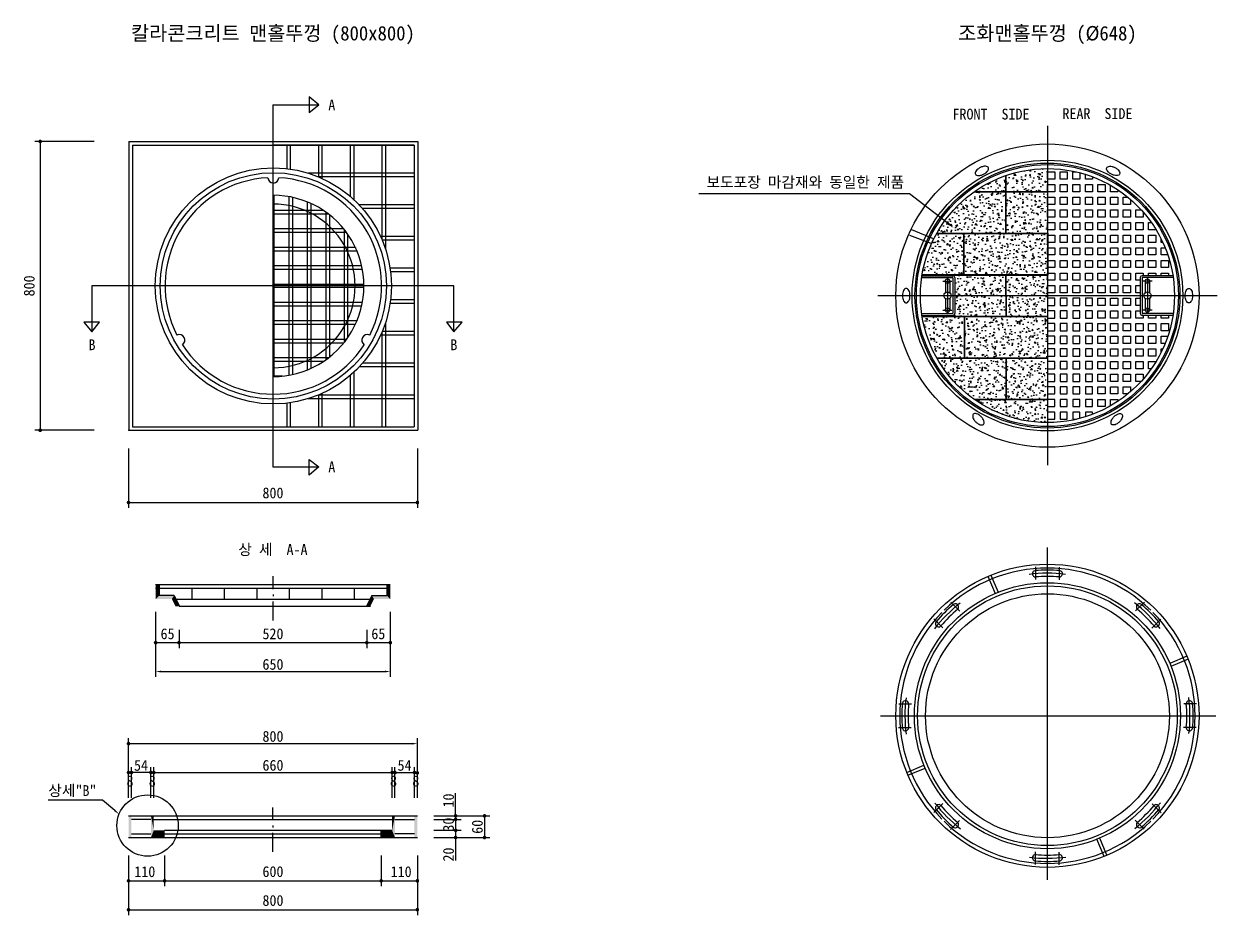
# Model space of a CAD drawing. Header units: inches. Extents: x 14 to 835, y 6 to 110.
# Drawn here: x 403.1 to 469.2, y 56.4 to 105.8 of the extents above; entities that cross this region are included whole.
import ezdxf
from ezdxf.enums import TextEntityAlignment as Align

# ---------------------------------------------------------------- set-up
doc = ezdxf.new("R2010")
doc.units = ezdxf.units.IN
doc.header["$MEASUREMENT"] = 0
doc.linetypes.add('CENTER', pattern=[50.8, 31.75, -6.35, 6.35, -6.35])
for name, color, linetype in [('ARHT', 8, 'Continuous'), ('COCN', 1, 'Continuous'), ('CODN', 1, 'Continuous'), ('COMM', 7, 'Continuous'), ('TEXT', 3, 'Continuous')]:
    doc.layers.add(name, color=color, linetype=linetype)
doc.styles.add('돋움', font='DotumChe.TTF')

msp = doc.modelspace()

# ---------------------------------------------------------------- hatches: boundary and pattern name
at = {"layer": 'ARHT', "linetype": 'Continuous'}
h = msp.add_hatch(dxfattribs=at)
h.set_pattern_fill('AR-CONC', color=256, scale=0.004, angle=135, style=0)
h.set_pattern_definition([(185, (357.62274, 2.88974), (-0.4702135, 0.5603786), [0.0762, -0.8382]), (130, (357.62274, 2.88974), (-0.440708, -0.6400716), [0.06096, -0.67056]), (235.451, (357.58356, 2.93644), (-0.910921, -0.0796886), [0.06476, -0.71236]), (181.1842, (357.4791, 2.74605), (-0.6478137, 0.885641), [0.1143, -1.2573]), (231.6356, (357.4251, 2.8199), (-1.371306, -0.0283446), [0.09714, -1.06854]), (126.184, (357.4791, 2.746), (-1.3713055, -0.028342), [0.09144, -1.00584]), (156, (357.44314, 2.8538), (-0.139581, 0.7180822), [0.0762, -0.8382]), (101, (357.4431, 2.8538), (-0.6957648, -0.3461597), [0.06096, -0.67056]), (206.4514, (357.4315, 2.91366), (-0.835346, 0.37192), [0.06476, -0.71236]), (172.5, (357.62274, 2.88974), (-0.24789365, -0.2304219), [0, -0.662432, 0, -0.68072, 0, -0.6731]), (142.5, (357.62274, 2.88974), (-0.472348, -0.0943589), [0, -0.388112, 0, -0.647192, 0, -0.25654]), (102.5, (357.78295, 2.72953), (-0.3673048, 0.39971145), [0, -0.254, 0, -0.79248, 0, -1.05156]), (92.5, (357.8548, 2.6577), (-0.4908896, 0.3470556), [0, -0.3302, 0, -0.526288, 0, -0.74676])])
edge = h.paths.add_edge_path()
edge.add_arc((459.796, 90.767), 7.038, 90, 171.00782, ccw=False)
edge.add_line((459.796, 97.805), (459.796, 83.729))
edge.add_arc((459.796, 90.767), 7.038, 188.99218, 270, ccw=False)
edge.add_line((452.845, 89.667), (454.559, 89.667))
edge.add_arc((454.559, 89.767), 0.1, 270, 360)
edge.add_line((454.659, 89.767), (454.659, 91.767))
edge.add_arc((454.559, 91.767), 0.1, 0, 90)
edge.add_line((454.559, 91.867), (452.845, 91.867))

# ---------------------------------------------------------------- linework, layer by layer
at = {"layer": 'ARHT'}
for p, q in [((410.589, 74.756), (410.589, 74.156)), ((423.189, 74.756), (423.189, 74.156)), ((411.412, 74.156), (410.589, 74.156)), ((411.412, 74.156), (411.712, 73.556)), ((422.365, 74.156), (422.065, 73.556)), ((422.365, 74.156), (423.189, 74.156))]:
    msp.add_line(p, q, dxfattribs=at)
for points in [[(410.589, 74.156), (410.389, 73.956), (410.589, 74.756), (410.389, 74.756)], [(423.189, 74.156), (423.389, 73.956), (423.189, 74.756), (423.389, 74.756)], [(411.412, 74.156), (411.289, 73.956), (410.589, 74.156), (410.389, 73.956)], [(411.712, 73.556), (411.412, 74.156), (411.489, 73.556), (411.289, 73.956)], [(422.065, 73.556), (422.365, 74.156), (422.289, 73.556), (422.489, 73.956)], [(422.365, 74.156), (422.489, 73.956), (423.189, 74.156), (423.389, 73.956)], [(409.049, 60.745), (409.049, 61.945), (408.889, 60.745), (408.889, 61.945)], [(410.129, 61.945), (410.289, 61.145), (410.129, 60.745)], [(410.289, 61.945), (410.289, 61.145), (410.129, 61.945)], [(423.649, 61.945), (423.489, 61.145), (423.649, 60.745)], [(423.489, 61.945), (423.489, 61.145), (423.649, 61.945)], [(424.729, 60.745), (424.729, 61.945), (424.889, 60.745), (424.889, 61.945)], [(410.889, 60.745), (410.889, 61.145), (410.129, 60.745), (410.289, 61.145)], [(422.889, 60.745), (422.889, 61.145), (423.649, 60.745), (423.489, 61.145)]]:
    msp.add_solid(points, dxfattribs=at)
at = {"layer": 'COCN', "linetype": 'CENTER', "ltscale": 5}
for p, q in [((416.889, 101.329), (416.889, 81.279)), ((416.889, 101.329), (419.434, 101.329)), ((419.434, 101.329), (418.893, 101.786)), ((418.893, 101.786), (418.893, 100.913)), ((418.893, 100.913), (419.434, 101.329)), ((459.796, 100.167), (459.796, 81.367)), ((450.396, 90.767), (469.196, 90.767)), ((418.893, 81.695), (419.434, 81.279)), ((418.893, 80.821), (418.893, 81.695)), ((416.889, 81.279), (419.434, 81.279)), ((419.434, 81.279), (418.893, 80.821)), ((459.796, 58.405), (459.796, 76.81)), ((450.543, 67.49), (469.131, 67.49))]:
    msp.add_line(p, q, dxfattribs=at)
at = {"layer": 'COCN', "linetype": 'CENTER'}
msp.add_line((416.889, 100.181), (416.889, 82.427), dxfattribs=at)
at = {"layer": 'COCN', "linetype": 'CENTER', "ltscale": 5, "flags": 128}
msp.add_lwpolyline([(426.914, 88.758), (427.371, 89.299), (426.498, 89.299), (426.914, 88.758), (426.914, 91.304), (406.864, 91.304), (406.864, 88.758), (407.28, 89.299), (406.406, 89.299), (406.864, 88.758)], dxfattribs=at)
at = {"layer": 'COCN', "linetype": 'CENTER', "ltscale": 5}
msp.add_circle((409.942, 61.409), 1.7, dxfattribs=at)
at = {"layer": 'CODN'}
for p, q in [((406.993, 99.304), (403.693, 99.304)), ((403.993, 99.304), (403.993, 83.304)), ((452.159, 96.409), (440.483, 96.409)), ((454.293, 94.76), (452.159, 96.409)), ((406.993, 83.304), (403.693, 83.304)), ((408.889, 82.304), (408.889, 79.004)), ((424.889, 82.304), (424.889, 79.004)), ((408.889, 79.304), (424.889, 79.304)), ((416.892, 74.51), (416.892, 75.222)), ((416.892, 74.216), (416.892, 74.118)), ((416.892, 72.769), (416.892, 73.824)), ((410.389, 73.242), (410.389, 69.64)), ((423.389, 73.242), (423.389, 69.64)), ((411.689, 72.242), (411.689, 71.24)), ((422.089, 72.242), (422.089, 71.24)), ((410.389, 71.54), (411.689, 71.54)), ((411.689, 71.54), (422.089, 71.54)), ((422.089, 71.54), (423.389, 71.54)), ((410.689, 69.94), (423.089, 69.94)), ((408.889, 62.945), (408.889, 66.245)), ((424.889, 62.945), (424.889, 66.245)), ((408.889, 65.945), (424.589, 65.945)), ((408.889, 62.945), (408.889, 64.645)), ((410.289, 64.345), (408.889, 64.345)), ((409.049, 62.945), (409.049, 64.645)), ((410.129, 62.945), (410.129, 64.645)), ((410.289, 62.945), (410.289, 64.645)), ((410.289, 62.945), (410.289, 64.645)), ((410.289, 62.945), (410.289, 64.645)), ((410.289, 64.345), (423.489, 64.345)), ((423.489, 62.945), (423.489, 64.645)), ((423.489, 64.345), (424.889, 64.345)), ((423.649, 62.945), (423.649, 64.645)), ((424.729, 62.945), (424.729, 64.645)), ((407.444, 62.813), (404.443, 62.813)), ((408.134, 62.234), (407.444, 62.813)), ((427.009, 62.545), (427.009, 63.211)), ((416.889, 61.7), (416.889, 62.411)), ((427.009, 61.945), (427.009, 62.545)), ((425.809, 61.945), (428.909, 61.945)), ((425.809, 61.745), (427.309, 61.745)), ((427.009, 61.945), (427.009, 60.745)), ((428.609, 61.945), (428.609, 60.745)), ((416.889, 61.406), (416.889, 61.307)), ((416.889, 59.958), (416.889, 61.013)), ((425.809, 61.145), (427.309, 61.145)), ((425.809, 60.745), (428.909, 60.745)), ((425.809, 60.745), (427.309, 60.745)), ((425.889, 60.745), (428.909, 60.745)), ((427.009, 60.745), (427.009, 60.145)), ((408.889, 59.745), (408.889, 56.445)), ((410.889, 59.745), (410.889, 58.045)), ((422.889, 59.745), (422.889, 58.045)), ((424.889, 59.745), (424.889, 56.445)), ((427.009, 60.145), (427.009, 59.48)), ((408.889, 58.345), (410.889, 58.345)), ((410.889, 58.345), (422.889, 58.345)), ((422.889, 58.345), (424.889, 58.345)), ((408.889, 56.745), (424.889, 56.745))]:
    msp.add_line(p, q, dxfattribs=at)
at = {"layer": 'CODN', "color": 1, "linetype": 'Continuous', "const_width": 0.1}
for points in [[(403.943, 99.304, 1), (404.043, 99.304, 1)], [(403.943, 83.304, 1), (404.043, 83.304, 1)], [(408.839, 79.304, 1), (408.939, 79.304, 1)], [(424.839, 79.304, 1), (424.939, 79.304, 1)], [(410.339, 71.54, 1), (410.439, 71.54, 1)], [(411.639, 71.54, 1), (411.739, 71.54, 1)], [(422.039, 71.54, 1), (422.139, 71.54, 1)], [(423.339, 71.54, 1), (423.439, 71.54, 1)], [(408.839, 65.945, 1), (408.939, 65.945, 1)], [(408.839, 64.345, 1), (408.939, 64.345, 1)], [(408.999, 64.345, 1), (409.099, 64.345, 1)], [(410.079, 64.345, 1), (410.179, 64.345, 1)], [(410.239, 64.345, 1), (410.339, 64.345, 1)], [(423.439, 64.345, 1), (423.539, 64.345, 1)], [(423.599, 64.345, 1), (423.699, 64.345, 1)], [(424.679, 64.345, 1), (424.779, 64.345, 1)], [(424.839, 64.326, 1), (424.939, 64.326, 1)], [(426.959, 61.945, 1), (427.059, 61.945, 1)], [(426.959, 61.745, 1), (427.059, 61.745, 1)], [(428.559, 61.945, 1), (428.659, 61.945, 1)], [(426.959, 61.145, 1), (427.059, 61.145, 1)], [(426.959, 60.745, 1), (427.059, 60.745, 1)], [(428.559, 60.745, 1), (428.659, 60.745, 1)], [(408.839, 58.345, 1), (408.939, 58.345, 1)], [(410.839, 58.345, 1), (410.939, 58.345, 1)], [(422.839, 58.345, 1), (422.939, 58.345, 1)], [(424.839, 58.345, 1), (424.939, 58.345, 1)], [(408.839, 56.745, 1), (408.939, 56.745, 1)], [(424.839, 56.745, 1), (424.939, 56.745, 1)]]:
    msp.add_lwpolyline(points, format="xyb", close=True, dxfattribs=at)
at = {"layer": 'CODN'}
for points in [[(454.252, 94.707), (454.333, 94.813), (454.609, 94.515)], [(410.689, 69.99), (410.689, 69.89), (410.389, 69.94)], [(423.089, 69.99), (423.089, 69.89), (423.389, 69.94)], [(424.589, 65.995), (424.589, 65.895), (424.889, 65.945)], [(408.102, 62.196), (408.166, 62.272), (408.364, 62.041)]]:
    msp.add_solid(points, dxfattribs=at)
at = {"layer": 'COMM'}
for p, q in [((408.91, 99.304), (424.91, 99.304)), ((408.91, 99.304), (408.91, 83.304)), ((408.91, 99.304), (408.91, 83.304)), ((424.91, 99.304), (424.91, 83.304)), ((424.91, 99.304), (424.91, 83.304)), ((409.11, 99.104), (424.71, 99.104)), ((409.11, 99.104), (424.71, 99.104)), ((409.11, 99.104), (409.11, 83.504)), ((409.11, 99.104), (409.11, 83.504)), ((409.11, 99.104), (409.11, 83.504)), ((424.71, 99.104), (416.889, 99.104)), ((417.651, 99.104), (417.651, 97.802)), ((417.851, 99.104), (417.851, 97.776)), ((419.405, 99.104), (419.405, 97.349)), ((419.605, 99.104), (419.605, 97.263)), ((421.161, 99.104), (421.161, 96.274)), ((421.361, 99.104), (421.361, 96.096)), ((422.916, 99.104), (422.916, 93.891)), ((423.117, 99.104), (423.117, 93.366)), ((424.71, 99.104), (424.71, 83.504)), ((424.71, 99.104), (424.71, 83.504)), ((424.71, 99.104), (424.71, 83.504)), ((424.71, 99.104), (424.71, 83.504)), ((424.71, 97.548), (418.854, 97.548)), ((424.71, 97.348), (419.407, 97.348)), ((416.963, 86.284), (416.963, 96.324)), ((416.963, 95.681), (416.963, 96.324)), ((417.787, 86.36), (417.787, 96.247)), ((417.987, 86.4), (417.987, 96.207)), ((418.811, 86.657), (418.811, 95.951)), ((419.011, 86.744), (419.011, 95.864)), ((416.889, 95.5), (419.666, 95.5)), ((416.889, 95.3), (419.949, 95.3)), ((419.835, 87.223), (419.835, 95.384)), ((419.835, 93.226), (419.835, 95.384)), ((420.035, 87.374), (420.035, 95.233)), ((420.035, 93.342), (420.035, 95.233)), ((424.71, 95.793), (421.666, 95.793)), ((424.71, 95.593), (421.847, 95.593)), ((416.889, 94.476), (420.801, 94.476)), ((416.889, 94.276), (420.956, 94.276)), ((420.859, 88.223), (420.859, 94.404)), ((421.037, 88.445), (421.037, 94.163)), ((424.71, 94.038), (422.851, 94.038)), ((452.155, 94.114), (453.335, 93.671)), ((452.258, 94.424), (453.472, 93.933)), ((416.889, 93.452), (420.226, 93.452)), ((416.889, 93.452), (421.448, 93.452)), ((416.889, 93.252), (421.537, 93.252)), ((416.889, 93.252), (419.879, 93.252)), ((421.46, 93.426), (421.46, 93.385)), ((421.46, 93.426), (421.46, 93.385)), ((424.71, 93.838), (422.939, 93.838)), ((416.889, 92.428), (421.803, 92.428)), ((416.889, 92.228), (421.845, 92.228)), ((424.71, 92.283), (423.377, 92.283)), ((424.71, 92.083), (423.404, 92.083)), ((416.889, 91.404), (421.93, 91.404)), ((416.889, 91.226), (421.93, 91.226)), ((416.889, 90.402), (421.849, 90.402)), ((416.889, 90.202), (421.808, 90.202)), ((424.71, 90.327), (423.377, 90.327)), ((424.71, 90.527), (423.404, 90.527)), ((416.889, 89.378), (421.546, 89.378)), ((416.889, 89.378), (419.732, 89.378)), ((419.835, 87.223), (419.835, 89.318)), ((416.889, 89.178), (421.458, 89.178)), ((416.889, 89.178), (420.078, 89.178)), ((420.035, 87.374), (420.035, 89.202)), ((422.916, 88.716), (422.916, 83.504)), ((424.71, 88.772), (422.94, 88.772)), ((423.117, 89.241), (423.117, 83.504)), ((416.889, 88.354), (420.972, 88.354)), ((416.889, 88.154), (420.819, 88.154)), ((424.71, 88.572), (422.852, 88.572)), ((416.889, 87.33), (419.978, 87.33)), ((416.889, 87.129), (419.699, 87.129)), ((416.963, 86.284), (416.963, 86.908)), ((424.71, 86.816), (421.667, 86.816)), ((424.71, 87.016), (421.849, 87.016)), ((417.423, 86.31), (416.889, 86.31)), ((421.161, 86.334), (421.161, 83.504)), ((421.361, 86.512), (421.361, 83.504)), ((419.605, 85.345), (419.605, 83.504)), ((417.651, 84.806), (417.651, 83.504)), ((417.851, 84.832), (417.851, 83.504)), ((424.71, 85.053), (418.835, 85.053)), ((424.71, 85.254), (419.393, 85.254)), ((419.405, 85.259), (419.405, 83.504)), ((408.91, 83.304), (424.91, 83.304)), ((408.91, 83.304), (424.91, 83.304)), ((409.11, 83.504), (424.71, 83.504)), ((409.11, 83.504), (424.71, 83.504)), ((409.11, 83.504), (424.71, 83.504)), ((410.389, 74.756), (423.389, 74.756)), ((410.389, 74.556), (423.189, 74.556)), ((412.389, 74.556), (412.389, 73.956)), ((414.189, 74.556), (414.189, 73.956)), ((415.989, 74.556), (415.989, 73.956)), ((417.789, 74.556), (417.789, 73.956)), ((419.589, 74.556), (419.589, 73.956)), ((421.389, 74.556), (421.389, 73.956)), ((411.512, 73.956), (422.265, 73.956)), ((411.689, 73.556), (422.289, 73.556)), ((408.889, 61.945), (424.889, 61.945)), ((410.129, 61.745), (409.049, 61.745)), ((410.289, 61.745), (423.489, 61.745)), ((423.649, 61.745), (424.729, 61.745)), ((409.049, 60.945), (410.129, 60.945)), ((410.889, 61.145), (423.489, 61.145)), ((410.889, 60.945), (422.889, 60.945)), ((422.889, 60.745), (422.889, 61.145)), ((424.729, 60.945), (423.649, 60.945)), ((408.889, 60.745), (424.889, 60.745))]:
    msp.add_line(p, q, dxfattribs=at)
at = {"layer": 'COMM', "linetype": 'Continuous'}
for p, q in [((457.496, 94.207), (457.496, 97.418)), ((457.516, 94.207), (457.516, 97.425)), ((455.753, 96.527), (459.796, 96.527)), ((455.724, 96.507), (459.796, 96.507)), ((453.657, 94.207), (459.816, 94.207)), ((453.668, 94.227), (459.816, 94.227)), ((455.156, 91.907), (455.156, 94.227)), ((455.176, 91.907), (455.176, 94.227)), ((452.852, 91.907), (459.796, 91.907)), ((452.855, 91.927), (459.796, 91.927)), ((457.496, 90.767), (457.496, 91.927)), ((457.516, 90.767), (457.516, 91.927)), ((452.831, 91.767), (454.539, 91.767)), ((452.845, 91.867), (454.559, 91.867)), ((454.139, 91.567), (454.139, 90.927)), ((454.379, 91.567), (454.379, 90.927)), ((454.559, 91.747), (454.559, 89.787)), ((454.659, 91.767), (454.659, 89.767)), ((464.934, 91.767), (464.934, 89.767)), ((466.737, 91.867), (465.034, 91.867)), ((465.034, 91.747), (465.034, 89.787)), ((466.754, 91.767), (465.054, 91.767)), ((465.594, 91.567), (465.089, 91.567)), ((465.214, 91.567), (465.214, 90.927)), ((465.334, 91.747), (465.334, 89.787)), ((465.454, 91.567), (465.454, 90.927)), ((454.139, 90.607), (454.139, 89.967)), ((454.379, 90.607), (454.379, 89.967)), ((457.496, 90.767), (457.496, 89.607)), ((457.496, 90.767), (457.496, 89.607)), ((457.516, 90.767), (457.516, 89.607)), ((465.214, 90.607), (465.214, 89.967)), ((465.454, 90.607), (465.454, 89.967)), ((452.831, 89.767), (454.539, 89.767)), ((452.845, 89.667), (454.559, 89.667)), ((452.852, 89.627), (459.796, 89.627)), ((452.855, 89.607), (459.796, 89.607)), ((455.176, 89.627), (455.176, 87.307)), ((455.196, 89.627), (455.196, 87.307)), ((466.737, 89.667), (465.034, 89.667)), ((466.754, 89.767), (465.054, 89.767)), ((453.657, 87.327), (459.796, 87.327)), ((453.657, 87.327), (459.796, 87.327)), ((453.668, 87.307), (459.796, 87.307)), ((457.496, 87.307), (457.496, 85.007)), ((457.496, 87.307), (457.496, 85.007)), ((457.516, 87.307), (457.516, 85.007)), ((455.724, 85.027), (459.796, 85.027)), ((455.724, 85.027), (459.796, 85.027)), ((455.753, 85.007), (459.796, 85.007)), ((456.501, 75.216), (456.895, 74.264)), ((456.663, 75.283), (457.058, 74.331)), ((467.523, 70.785), (466.571, 70.391)), ((467.59, 70.623), (466.638, 70.228)), ((452.003, 64.356), (452.955, 64.751)), ((452.07, 64.194), (453.022, 64.589)), ((462.93, 59.696), (462.535, 60.648)), ((463.092, 59.763), (462.697, 60.715))]:
    msp.add_line(p, q, dxfattribs=at)
at = {"layer": 'COMM', "linetype": 'CENTER'}
for p, q in [((453.999, 91.567), (454.503, 91.567)), ((454.259, 91.747), (454.259, 89.787)), ((453.993, 89.967), (454.493, 89.967)), ((465.6, 89.967), (465.1, 89.967)), ((459.138, 75.745), (459.138, 75.04)), ((460.454, 75.725), (460.454, 75.02)), ((454.438, 73.778), (454.937, 73.28)), ((465.168, 73.792), (464.67, 73.294)), ((453.494, 72.862), (453.992, 72.363)), ((466.085, 72.848), (465.587, 72.349)), ((451.561, 68.148), (452.266, 68.148)), ((468.051, 68.148), (467.347, 68.148)), ((451.541, 66.832), (452.246, 66.832)), ((468.032, 66.832), (467.327, 66.832)), ((453.508, 62.132), (454.006, 62.63)), ((466.099, 62.118), (465.6, 62.616)), ((454.424, 61.187), (454.923, 61.686)), ((465.154, 61.201), (464.656, 61.699)), ((459.138, 59.254), (459.138, 59.959)), ((460.454, 59.235), (460.454, 59.939))]:
    msp.add_line(p, q, dxfattribs=at)
at = {"layer": 'COMM'}
for points in [[(455.81, 97.495, 0.170458), (455.863, 97.443, 0.104932), (455.98, 97.416, 0.06666), (456.108, 97.432, 0.052803), (456.26, 97.489, 0.052803), (456.397, 97.576, 0.06666), (456.487, 97.67, 0.104932), (456.536, 97.779, 0.170458), (456.526, 97.853, 0.170458), (456.472, 97.905, 0.104932), (456.356, 97.932, 0.06666), (456.228, 97.916, 0.052803), (456.075, 97.859, 0.052803), (455.938, 97.772, 0.06666), (455.849, 97.678, 0.104932), (455.8, 97.569, 0.170458)], [(463.796, 97.495, -0.170458), (463.742, 97.443, -0.104932), (463.626, 97.416, -0.06666), (463.498, 97.432, -0.052803), (463.345, 97.489, -0.052803), (463.208, 97.576, -0.06666), (463.119, 97.67, -0.104932), (463.07, 97.779, -0.170458), (463.08, 97.853, -0.170458), (463.134, 97.905, -0.104932), (463.25, 97.932, -0.06666), (463.378, 97.916, -0.052803), (463.531, 97.859, -0.052803), (463.668, 97.772, -0.06666), (463.757, 97.678, -0.104932), (463.806, 97.569, -0.170458)], [(451.974, 91.168, 0.170458), (451.903, 91.143, 0.104932), (451.827, 91.051, 0.06666), (451.784, 90.929, 0.052803), (451.767, 90.768, 0.052803), (451.784, 90.606, 0.06666), (451.827, 90.485, 0.104932), (451.903, 90.392, 0.170458), (451.974, 90.367, 0.170458), (452.044, 90.392, 0.104932), (452.12, 90.485, 0.06666), (452.164, 90.606, 0.052803), (452.181, 90.768, 0.052803), (452.164, 90.929, 0.06666), (452.12, 91.051, 0.104932), (452.044, 91.143, 0.170458)], [(467.632, 91.168, -0.170458), (467.703, 91.143, -0.104932), (467.779, 91.051, -0.06666), (467.822, 90.929, -0.052803), (467.839, 90.768, -0.052803), (467.822, 90.606, -0.06666), (467.779, 90.485, -0.104932), (467.703, 90.392, -0.170458), (467.632, 90.367, -0.170458), (467.561, 90.392, -0.104932), (467.486, 90.485, -0.06666), (467.442, 90.606, -0.052803), (467.425, 90.768, -0.052803), (467.442, 90.929, -0.06666), (467.486, 91.051, -0.104932), (467.561, 91.143, -0.170458)], [(455.686, 84.2, 0.170458), (455.654, 84.132, 0.104932), (455.666, 84.013, 0.06666), (455.721, 83.897, 0.052803), (455.823, 83.77, 0.052803), (455.95, 83.668, 0.06666), (456.066, 83.613, 0.104932), (456.185, 83.601, 0.170458), (456.253, 83.633, 0.170458), (456.285, 83.701, 0.104932), (456.273, 83.82, 0.06666), (456.218, 83.937, 0.052803), (456.116, 84.063, 0.052803), (455.99, 84.165, 0.06666), (455.873, 84.22, 0.104932), (455.754, 84.232, 0.170458)], [(463.919, 84.2, -0.170458), (463.952, 84.132, -0.104932), (463.94, 84.013, -0.06666), (463.885, 83.897, -0.052803), (463.783, 83.77, -0.052803), (463.656, 83.668, -0.06666), (463.54, 83.613, -0.104932), (463.421, 83.601, -0.170458), (463.353, 83.633, -0.170458), (463.321, 83.701, -0.104932), (463.332, 83.82, -0.06666), (463.388, 83.937, -0.052803), (463.49, 84.063, -0.052803), (463.616, 84.165, -0.06666), (463.733, 84.22, -0.104932), (463.852, 84.232, -0.170458)]]:
    msp.add_lwpolyline(points, format="xyb", close=True, dxfattribs=at)
at = {"layer": 'COMM', "linetype": 'Continuous'}
for points in [[(459.796, 97.617), (460.196, 97.617), (460.196, 97.217), (459.796, 97.217)], [(460.496, 97.617), (460.896, 97.617), (460.896, 97.217), (460.496, 97.217)], [(459.796, 96.917), (460.196, 96.917), (460.196, 96.517), (459.796, 96.517)], [(460.496, 96.917), (460.896, 96.917), (460.896, 96.517), (460.496, 96.517)], [(461.196, 96.917), (461.596, 96.917), (461.596, 96.517), (461.196, 96.517)], [(461.896, 96.917), (462.296, 96.917), (462.296, 96.517), (461.896, 96.517)], [(462.596, 96.917), (462.996, 96.917), (462.996, 96.517), (462.596, 96.517)], [(459.796, 96.217), (460.196, 96.217), (460.196, 95.817), (459.796, 95.817)], [(460.496, 96.217), (460.896, 96.217), (460.896, 95.817), (460.496, 95.817)], [(461.196, 96.217), (461.596, 96.217), (461.596, 95.817), (461.196, 95.817)], [(461.896, 96.217), (462.296, 96.217), (462.296, 95.817), (461.896, 95.817)], [(462.596, 96.217), (462.996, 96.217), (462.996, 95.817), (462.596, 95.817)], [(463.296, 96.217), (463.696, 96.217), (463.696, 95.817), (463.296, 95.817)], [(459.796, 95.517), (460.196, 95.517), (460.196, 95.117), (459.796, 95.117)], [(460.496, 95.517), (460.896, 95.517), (460.896, 95.117), (460.496, 95.117)], [(461.196, 95.517), (461.596, 95.517), (461.596, 95.117), (461.196, 95.117)], [(461.896, 95.517), (462.296, 95.517), (462.296, 95.117), (461.896, 95.117)], [(462.596, 95.517), (462.996, 95.517), (462.996, 95.117), (462.596, 95.117)], [(463.296, 95.517), (463.696, 95.517), (463.696, 95.117), (463.296, 95.117)], [(463.996, 95.517), (464.396, 95.517), (464.396, 95.117), (463.996, 95.117)], [(459.796, 94.817), (460.196, 94.817), (460.196, 94.417), (459.796, 94.417)], [(460.496, 94.817), (460.896, 94.817), (460.896, 94.417), (460.496, 94.417)], [(461.196, 94.817), (461.596, 94.817), (461.596, 94.417), (461.196, 94.417)], [(461.896, 94.817), (462.296, 94.817), (462.296, 94.417), (461.896, 94.417)], [(462.596, 94.817), (462.996, 94.817), (462.996, 94.417), (462.596, 94.417)], [(463.296, 94.817), (463.696, 94.817), (463.696, 94.417), (463.296, 94.417)], [(463.996, 94.817), (464.396, 94.817), (464.396, 94.417), (463.996, 94.417)], [(464.696, 94.817), (465.096, 94.817), (465.096, 94.417), (464.696, 94.417)], [(459.796, 94.117), (460.196, 94.117), (460.196, 93.717), (459.796, 93.717)], [(460.496, 94.117), (460.896, 94.117), (460.896, 93.717), (460.496, 93.717)], [(461.196, 94.117), (461.596, 94.117), (461.596, 93.717), (461.196, 93.717)], [(461.896, 94.117), (462.296, 94.117), (462.296, 93.717), (461.896, 93.717)], [(462.596, 94.117), (462.996, 94.117), (462.996, 93.717), (462.596, 93.717)], [(463.296, 94.117), (463.696, 94.117), (463.696, 93.717), (463.296, 93.717)], [(463.996, 94.117), (464.396, 94.117), (464.396, 93.717), (463.996, 93.717)], [(464.696, 94.117), (465.096, 94.117), (465.096, 93.717), (464.696, 93.717)], [(465.396, 94.117), (465.796, 94.117), (465.796, 93.717), (465.396, 93.717)], [(459.796, 93.417), (460.196, 93.417), (460.196, 93.017), (459.796, 93.017)], [(460.496, 93.417), (460.896, 93.417), (460.896, 93.017), (460.496, 93.017)], [(461.196, 93.417), (461.596, 93.417), (461.596, 93.017), (461.196, 93.017)], [(461.896, 93.417), (462.296, 93.417), (462.296, 93.017), (461.896, 93.017)], [(462.596, 93.417), (462.996, 93.417), (462.996, 93.017), (462.596, 93.017)], [(463.296, 93.417), (463.696, 93.417), (463.696, 93.017), (463.296, 93.017)], [(463.996, 93.417), (464.396, 93.417), (464.396, 93.017), (463.996, 93.017)], [(464.696, 93.417), (465.096, 93.417), (465.096, 93.017), (464.696, 93.017)], [(465.396, 93.417), (465.796, 93.417), (465.796, 93.017), (465.396, 93.017)], [(459.796, 92.717), (460.196, 92.717), (460.196, 92.317), (459.796, 92.317)], [(460.496, 92.717), (460.896, 92.717), (460.896, 92.317), (460.496, 92.317)], [(461.196, 92.717), (461.596, 92.717), (461.596, 92.317), (461.196, 92.317)], [(461.896, 92.717), (462.296, 92.717), (462.296, 92.317), (461.896, 92.317)], [(462.596, 92.717), (462.996, 92.717), (462.996, 92.317), (462.596, 92.317)], [(463.296, 92.717), (463.696, 92.717), (463.696, 92.317), (463.296, 92.317)], [(463.996, 92.717), (464.396, 92.717), (464.396, 92.317), (463.996, 92.317)], [(464.696, 92.717), (465.096, 92.717), (465.096, 92.317), (464.696, 92.317)], [(465.396, 92.717), (465.796, 92.717), (465.796, 92.317), (465.396, 92.317)], [(466.096, 92.717), (466.496, 92.717), (466.496, 92.317), (466.096, 92.317)], [(459.796, 92.017), (460.196, 92.017), (460.196, 91.617), (459.796, 91.617)], [(460.496, 92.017), (460.896, 92.017), (460.896, 91.617), (460.496, 91.617)], [(461.196, 92.017), (461.596, 92.017), (461.596, 91.617), (461.196, 91.617)], [(461.896, 92.017), (462.296, 92.017), (462.296, 91.617), (461.896, 91.617)], [(462.596, 92.017), (462.996, 92.017), (462.996, 91.617), (462.596, 91.617)], [(463.296, 92.017), (463.696, 92.017), (463.696, 91.617), (463.296, 91.617)], [(463.996, 92.017), (464.396, 92.017), (464.396, 91.617), (463.996, 91.617)], [(459.796, 91.317), (460.196, 91.317), (460.196, 90.917), (459.796, 90.917)], [(460.496, 91.317), (460.896, 91.317), (460.896, 90.917), (460.496, 90.917)], [(461.196, 91.317), (461.596, 91.317), (461.596, 90.917), (461.196, 90.917)], [(461.896, 91.317), (462.296, 91.317), (462.296, 90.917), (461.896, 90.917)], [(462.596, 91.317), (462.996, 91.317), (462.996, 90.917), (462.596, 90.917)], [(463.296, 91.317), (463.696, 91.317), (463.696, 90.917), (463.296, 90.917)], [(463.996, 91.317), (464.396, 91.317), (464.396, 90.917), (463.996, 90.917)], [(459.796, 90.217), (460.196, 90.217), (460.196, 90.617), (459.796, 90.617)], [(460.496, 90.217), (460.896, 90.217), (460.896, 90.617), (460.496, 90.617)], [(461.196, 90.217), (461.596, 90.217), (461.596, 90.617), (461.196, 90.617)], [(461.896, 90.217), (462.296, 90.217), (462.296, 90.617), (461.896, 90.617)], [(462.596, 90.617), (462.996, 90.617), (462.996, 90.217), (462.596, 90.217)], [(463.296, 90.617), (463.696, 90.617), (463.696, 90.217), (463.296, 90.217)], [(463.996, 90.617), (464.396, 90.617), (464.396, 90.217), (463.996, 90.217)], [(459.796, 89.517), (460.196, 89.517), (460.196, 89.917), (459.796, 89.917)], [(460.496, 89.517), (460.896, 89.517), (460.896, 89.917), (460.496, 89.917)], [(461.196, 89.517), (461.596, 89.517), (461.596, 89.917), (461.196, 89.917)], [(461.896, 89.517), (462.296, 89.517), (462.296, 89.917), (461.896, 89.917)], [(462.596, 89.917), (462.996, 89.917), (462.996, 89.517), (462.596, 89.517)], [(463.296, 89.917), (463.696, 89.917), (463.696, 89.517), (463.296, 89.517)], [(463.996, 89.917), (464.396, 89.917), (464.396, 89.517), (463.996, 89.517)], [(459.796, 88.817), (460.196, 88.817), (460.196, 89.217), (459.796, 89.217)], [(460.496, 88.817), (460.896, 88.817), (460.896, 89.217), (460.496, 89.217)], [(461.196, 88.817), (461.596, 88.817), (461.596, 89.217), (461.196, 89.217)], [(461.896, 88.817), (462.296, 88.817), (462.296, 89.217), (461.896, 89.217)], [(462.596, 89.217), (462.996, 89.217), (462.996, 88.817), (462.596, 88.817)], [(463.296, 89.217), (463.696, 89.217), (463.696, 88.817), (463.296, 88.817)], [(463.996, 89.217), (464.396, 89.217), (464.396, 88.817), (463.996, 88.817)], [(464.696, 89.217), (465.096, 89.217), (465.096, 88.817), (464.696, 88.817)], [(465.396, 89.217), (465.796, 89.217), (465.796, 88.817), (465.396, 88.817)], [(466.096, 89.217), (466.496, 89.217), (466.496, 88.817), (466.096, 88.817)], [(459.796, 88.117), (460.196, 88.117), (460.196, 88.517), (459.796, 88.517)], [(460.496, 88.117), (460.896, 88.117), (460.896, 88.517), (460.496, 88.517)], [(461.196, 88.117), (461.596, 88.117), (461.596, 88.517), (461.196, 88.517)], [(461.896, 88.117), (462.296, 88.117), (462.296, 88.517), (461.896, 88.517)], [(462.596, 88.517), (462.996, 88.517), (462.996, 88.117), (462.596, 88.117)], [(463.296, 88.517), (463.696, 88.517), (463.696, 88.117), (463.296, 88.117)], [(463.996, 88.517), (464.396, 88.517), (464.396, 88.117), (463.996, 88.117)], [(464.696, 88.517), (465.096, 88.517), (465.096, 88.117), (464.696, 88.117)], [(465.396, 88.517), (465.796, 88.517), (465.796, 88.117), (465.396, 88.117)], [(459.796, 87.417), (460.196, 87.417), (460.196, 87.817), (459.796, 87.817)], [(460.496, 87.417), (460.896, 87.417), (460.896, 87.817), (460.496, 87.817)], [(461.196, 87.417), (461.596, 87.417), (461.596, 87.817), (461.196, 87.817)], [(461.896, 87.417), (462.296, 87.417), (462.296, 87.817), (461.896, 87.817)], [(462.596, 87.817), (462.996, 87.817), (462.996, 87.417), (462.596, 87.417)], [(463.296, 87.817), (463.696, 87.817), (463.696, 87.417), (463.296, 87.417)], [(463.996, 87.817), (464.396, 87.817), (464.396, 87.417), (463.996, 87.417)], [(464.696, 87.817), (465.096, 87.817), (465.096, 87.417), (464.696, 87.417)], [(465.396, 87.817), (465.796, 87.817), (465.796, 87.417), (465.396, 87.417)], [(459.796, 86.717), (460.196, 86.717), (460.196, 87.117), (459.796, 87.117)], [(460.496, 86.717), (460.896, 86.717), (460.896, 87.117), (460.496, 87.117)], [(461.196, 86.717), (461.596, 86.717), (461.596, 87.117), (461.196, 87.117)], [(461.896, 86.717), (462.296, 86.717), (462.296, 87.117), (461.896, 87.117)], [(462.596, 87.117), (462.996, 87.117), (462.996, 86.717), (462.596, 86.717)], [(463.296, 87.117), (463.696, 87.117), (463.696, 86.717), (463.296, 86.717)], [(463.996, 87.117), (464.396, 87.117), (464.396, 86.717), (463.996, 86.717)], [(464.696, 87.117), (465.096, 87.117), (465.096, 86.717), (464.696, 86.717)], [(459.796, 86.017), (460.196, 86.017), (460.196, 86.417), (459.796, 86.417)], [(460.496, 86.017), (460.896, 86.017), (460.896, 86.417), (460.496, 86.417)], [(461.196, 86.017), (461.596, 86.017), (461.596, 86.417), (461.196, 86.417)], [(461.896, 86.017), (462.296, 86.017), (462.296, 86.417), (461.896, 86.417)], [(462.596, 86.417), (462.996, 86.417), (462.996, 86.017), (462.596, 86.017)], [(463.296, 86.417), (463.696, 86.417), (463.696, 86.017), (463.296, 86.017)], [(463.996, 86.417), (464.396, 86.417), (464.396, 86.017), (463.996, 86.017)], [(459.796, 85.317), (460.196, 85.317), (460.196, 85.717), (459.796, 85.717)], [(460.496, 85.317), (460.896, 85.317), (460.896, 85.717), (460.496, 85.717)], [(461.196, 85.317), (461.596, 85.317), (461.596, 85.717), (461.196, 85.717)], [(461.896, 85.317), (462.296, 85.317), (462.296, 85.717), (461.896, 85.717)], [(462.596, 85.717), (462.996, 85.717), (462.996, 85.317), (462.596, 85.317)], [(463.296, 85.717), (463.696, 85.717), (463.696, 85.317), (463.296, 85.317)], [(459.796, 84.617), (460.196, 84.617), (460.196, 85.017), (459.796, 85.017)], [(460.496, 84.617), (460.896, 84.617), (460.896, 85.017), (460.496, 85.017)], [(461.196, 84.617), (461.596, 84.617), (461.596, 85.017), (461.196, 85.017)], [(461.896, 84.617), (462.296, 84.617), (462.296, 85.017), (461.896, 85.017)], [(462.596, 85.017), (462.996, 85.017), (462.996, 84.617), (462.596, 84.617)], [(459.796, 83.917), (460.196, 83.917), (460.196, 84.317), (459.796, 84.317)], [(460.496, 83.917), (460.896, 83.917), (460.896, 84.317), (460.496, 84.317)]]:
    msp.add_lwpolyline(points, close=True, dxfattribs=at)
for points in [[(461.596, 97.571), (461.596, 97.217), (461.196, 97.217), (461.196, 97.617), (461.411, 97.617)], [(462.296, 97.346), (462.296, 97.217), (461.896, 97.217), (461.896, 97.484)], [(463.696, 96.625), (463.696, 96.517), (463.296, 96.517), (463.296, 96.873)], [(464.396, 96.093), (464.396, 95.817), (463.996, 95.817), (463.996, 96.217), (464.249, 96.217)], [(465.096, 95.397), (465.096, 95.117), (464.696, 95.117), (464.696, 95.517), (464.989, 95.517)], [(465.796, 94.445), (465.796, 94.417), (465.396, 94.417), (465.396, 94.817), (465.552, 94.817)], [(459.796, 94.227), (459.796, 91.907)], [(459.816, 94.227), (459.816, 91.907)], [(466.186, 93.717), (466.096, 93.717), (466.096, 93.904)], [(466.465, 93.017), (466.096, 93.017), (466.096, 93.417), (466.316, 93.417)], [(464.934, 91.617), (464.696, 91.617), (464.696, 92.017), (465.096, 92.017), (465.096, 91.867)], [(465.396, 91.858), (465.396, 92.017), (465.796, 92.017), (465.796, 91.867)], [(466.096, 91.867), (466.096, 92.017), (466.496, 92.017), (466.496, 91.867)], [(464.934, 90.917), (464.696, 90.917), (464.696, 91.317), (464.934, 91.317)], [(464.934, 90.217), (464.696, 90.217), (464.696, 90.617), (464.934, 90.617)], [(465.096, 89.667), (465.096, 89.517), (464.696, 89.517), (464.696, 89.917), (464.934, 89.917)], [(459.796, 89.637), (459.796, 87.317)], [(465.796, 89.667), (465.796, 89.517), (465.396, 89.517), (465.396, 89.675)], [(466.496, 89.667), (466.496, 89.517), (466.096, 89.517), (466.096, 89.667)], [(466.316, 88.117), (466.096, 88.117), (466.096, 88.517), (466.465, 88.517)], [(466.096, 87.63), (466.096, 87.817), (466.186, 87.817)], [(465.552, 86.717), (465.396, 86.717), (465.396, 87.117), (465.796, 87.117), (465.796, 87.088)], [(464.989, 86.017), (464.696, 86.017), (464.696, 86.417), (465.096, 86.417), (465.096, 86.136)], [(464.249, 85.317), (463.996, 85.317), (463.996, 85.717), (464.396, 85.717), (464.396, 85.44)], [(463.296, 84.661), (463.296, 85.017), (463.696, 85.017), (463.696, 84.908)], [(461.596, 83.963), (461.596, 84.317), (461.196, 84.317), (461.196, 83.917), (461.411, 83.917)], [(462.296, 84.188), (462.296, 84.317), (461.896, 84.317), (461.896, 84.05)]]:
    msp.add_lwpolyline(points, dxfattribs=at)
at = {"layer": 'COMM'}
for centre, radius in [((459.796, 90.767), 8.4), ((416.91, 91.304), 6.54), ((459.796, 90.767), 7.498), ((459.796, 90.767), 7.338), ((459.796, 90.767), 7.258), ((416.91, 91.304), 6.27), ((459.796, 90.767), 7.038)]:
    msp.add_circle(centre, radius, dxfattribs=at)
at = {"layer": 'COMM', "linetype": 'Continuous'}
for centre, radius in [((454.259, 91.567), 0.12), ((465.334, 91.567), 0.12), ((454.259, 90.767), 0.2), ((465.334, 90.767), 0.2), ((454.259, 89.967), 0.12), ((465.334, 89.967), 0.12), ((459.796, 67.49), 8.4), ((459.796, 67.49), 7.369), ((459.796, 67.49), 7.194), ((459.796, 67.49), 6.755)]:
    msp.add_circle(centre, radius, dxfattribs=at)
at = {"layer": 'COMM'}
for centre, radius, start, end in [((416.91, 91.304), 6, 92.86509, 207.13491), ((416.91, 97.304), 0.3, 181.43254, 358.56746), ((416.91, 97.304), 0.3, 181.43254, 358.56746), ((416.91, 91.304), 6, 332.86509, 87.13491), ((416.91, 91.304), 5.02, 269.75364, 90.24636), ((416.91, 91.304), 5.02, 269.75364, 90.24636), ((416.91, 91.304), 4.531, 269.75364, 90.24636), ((416.91, 91.304), 4.531, 269.75364, 90.24636), ((411.714, 88.304), 0.3, 301.43254, 118.56746), ((411.714, 88.304), 0.3, 301.43254, 118.56746), ((422.106, 88.304), 0.3, 61.43254, 238.56746), ((422.106, 88.304), 0.3, 61.43254, 238.56746), ((416.91, 91.304), 6, 212.86509, 327.13491)]:
    msp.add_arc(centre, radius, start, end, dxfattribs=at)
at = {"layer": 'COMM', "linetype": 'Continuous'}
for centre, radius, start, end in [((454.539, 91.747), 0.02, 0, 90), ((454.559, 91.767), 0.1, 0, 90), ((465.034, 91.767), 0.1, 90, 180), ((465.054, 91.747), 0.02, 90, 180), ((454.539, 89.787), 0.02, 270, 0), ((454.559, 89.767), 0.1, 270, 0), ((465.034, 89.767), 0.1, 180, 270), ((465.054, 89.787), 0.02, 180, 270), ((459.796, 67.49), 8.181, 45.61444, 134.38556), ((459.796, 67.49), 7.896, 82.7928, 97.42474), ((459.138, 75.358), 0.176, 89.8923, 279.56038), ((459.796, 67.49), 8.071, 85.11329, 94.88671), ((460.454, 75.358), 0.176, 260.43962, 90.1077), ((459.796, 67.49), 7.72, 85.11091, 94.88909), ((459.796, 67.49), 7.896, 127.79281, 142.42474), ((459.796, 67.49), 8.071, 130.1133, 139.8867), ((459.796, 67.49), 7.72, 130.11091, 139.8891), ((454.698, 73.519), 0.176, 305.43962, 135.10769), ((459.796, 67.49), 7.896, 37.79281, 52.42474), ((464.895, 73.519), 0.176, 44.89231, 234.56038), ((459.796, 67.49), 7.72, 40.1109, 49.88909), ((459.796, 67.49), 8.071, 40.1133, 49.8867), ((459.796, 67.49), 8.181, 135.61444, 224.38556), ((459.796, 67.49), 8.181, 315.61444, 44.38556), ((453.768, 72.588), 0.176, 134.89231, 324.56038), ((465.825, 72.588), 0.176, 215.43962, 45.10769), ((459.796, 67.49), 8.071, 175.1133, 184.8867), ((451.928, 68.148), 0.176, 350.43961, 180.1077), ((459.796, 67.49), 7.896, 172.79281, 187.42474), ((459.796, 67.49), 7.72, 175.1109, 184.8891), ((467.664, 68.148), 0.176, 359.8923, 189.56039), ((459.796, 67.49), 7.72, 355.1109, 4.8891), ((459.796, 67.49), 7.896, 352.79281, 7.42474), ((459.796, 67.49), 8.071, 355.1133, 4.8867), ((451.928, 66.832), 0.176, 179.8923, 9.56039), ((467.664, 66.832), 0.176, 170.43961, 0.1077), ((459.796, 67.49), 7.896, 217.79281, 232.42474), ((453.768, 62.391), 0.176, 35.43962, 225.10769), ((459.796, 67.49), 8.071, 220.1133, 229.8867), ((459.796, 67.49), 7.72, 220.1109, 229.88909), ((459.796, 67.49), 7.896, 307.79281, 322.42474), ((459.796, 67.49), 7.72, 310.11091, 319.8891), ((459.796, 67.49), 8.071, 310.1133, 319.8867), ((465.825, 62.391), 0.176, 314.89231, 144.56038), ((459.796, 67.49), 8.181, 225.61444, 314.38556), ((454.698, 61.461), 0.176, 224.89231, 54.56038), ((464.895, 61.461), 0.176, 125.43962, 315.10769), ((459.796, 67.49), 7.896, 262.7928, 277.42474), ((459.138, 59.622), 0.176, 80.43962, 270.1077), ((459.796, 67.49), 7.72, 265.11091, 274.88909), ((460.454, 59.622), 0.176, 269.8923, 99.56038), ((459.796, 67.49), 8.071, 265.11329, 274.88671)]:
    msp.add_arc(centre, radius, start, end, dxfattribs=at)
at = {"layer": 'COMM', "linetype": 'ByBlock'}
msp.add_point((408.91, 83.304), dxfattribs=at)

# ---------------------------------------------------------------- texts
at = {"layer": 'TEXT', "style": '돋움'}
for s, height, p in [('칼라콘크리트 맨홀뚜껑 (800x800)', 0.8, (416.889, 104.902)), ('조화맨홀뚜껑 (Ø648)', 0.8, (459.796, 104.902)), ('상 세  A-A', 0.6, (416.889, 76.398))]:
    msp.add_text(s, height=height, dxfattribs=at).set_placement(p, align=Align.CENTER)
at = {"layer": 'TEXT', "linetype": 'ByBlock', "style": '돋움'}
for s, p in [('A', (420.149, 101.329)), ('B', (406.864, 88.043)), ('B', (426.914, 88.043)), ('A', (420.149, 81.279)), ('800', (416.889, 66.345)), ('660', (416.889, 64.745)), ('600', (416.889, 58.854)), ('800', (416.889, 57.254))]:
    msp.add_text(s, height=0.6, dxfattribs=at).set_placement(p, align=Align.MIDDLE)
for s, p in [('REAR  SIDE', (462.566, 100.55)), ('FRONT  SIDE', (456.668, 100.521)), ('보도포장 마감재와 동일한 제품', (446.382, 96.752))]:
    msp.add_text(s, height=0.6, dxfattribs=at).set_placement(p, align=Align.CENTER)
for s, p in [('800', (403.382, 91.304)), ('10', (426.609, 62.796)), ('30', (426.609, 61.461)), ('60', (428.209, 61.339)), ('20', (426.609, 59.803))]:
    msp.add_text(s, height=0.6, rotation=90, dxfattribs=at).set_placement(p, align=Align.MIDDLE_CENTER)
for s, p in [('800', (416.889, 79.837)), ('65', (411.05, 72.033)), ('520', (416.889, 72.033)), ('65', (422.727, 72.033)), ('650', (416.889, 70.34)), ('54', (409.58, 64.745)), ('54', (424.18, 64.745)), ('8', (408.968, 63.875)), ('8', (410.204, 63.875)), ('8', (423.568, 63.875)), ('8', (424.804, 63.875)), ('110', (409.789, 58.854)), ('110', (423.989, 58.854))]:
    msp.add_text(s, height=0.6, dxfattribs=at).set_placement(p, align=Align.MIDDLE_CENTER)
msp.add_text('상세"B"', height=0.6, dxfattribs=at).set_placement((404.442, 63.047))

doc.saveas('drawing.dxf')
